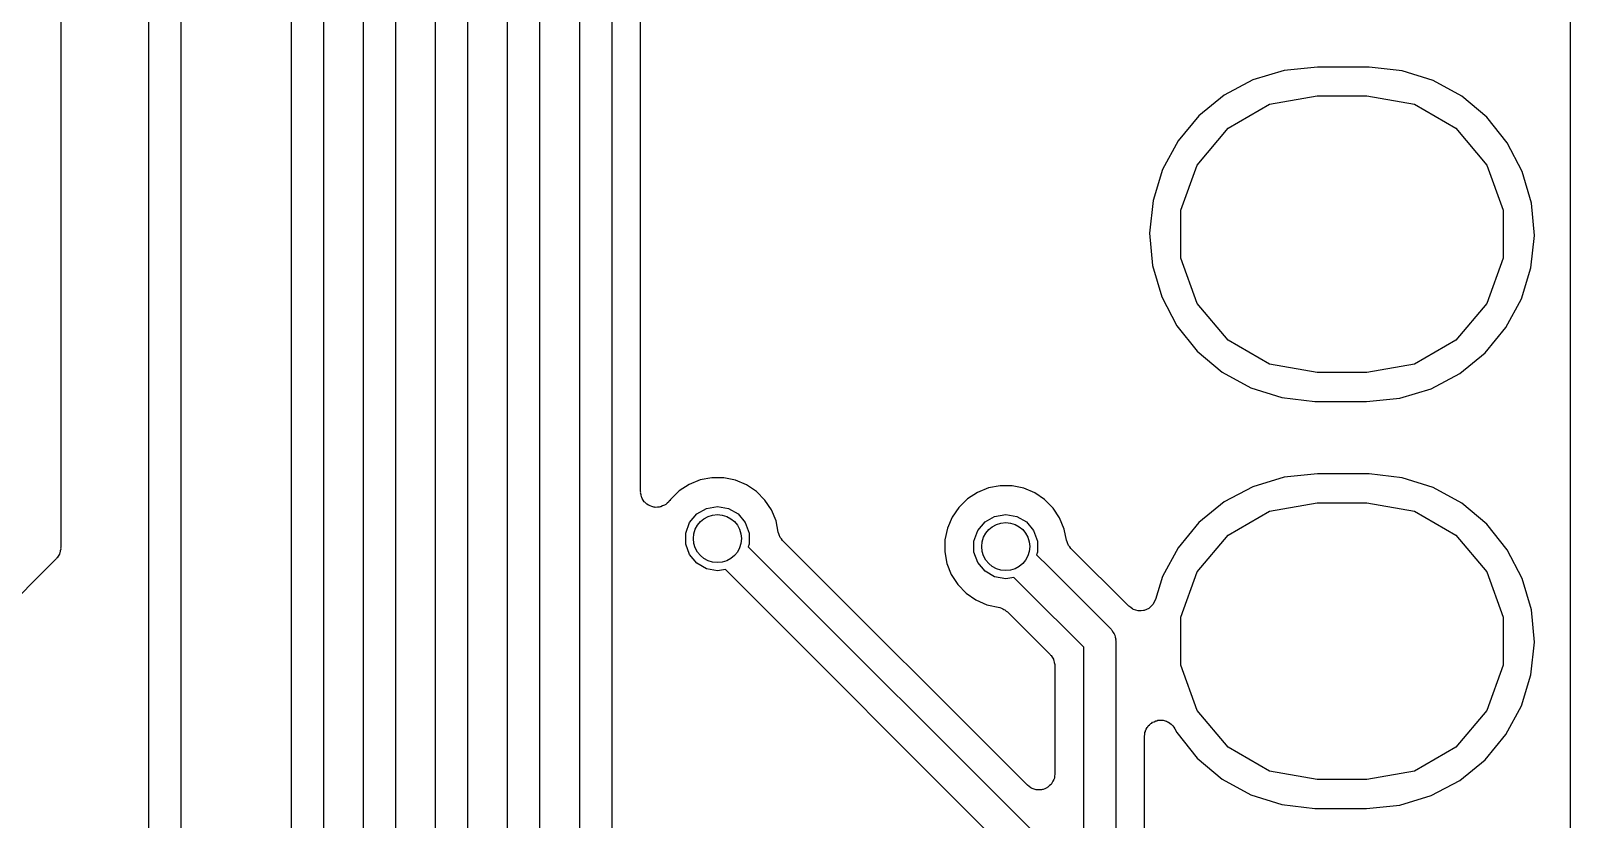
# Model space of a CAD drawing. Extents: x 125.1 to 143.2, y -145.5 to -100.1.
# Drawn here: x 133.61 to 143.22, y -117.9 to -112.98 of the extents above; entities that cross this region are included whole.
import ezdxf

# ---------------------------------------------------------------- set-up
doc = ezdxf.new("R2010")
doc.units = 0
doc.header["$MEASUREMENT"] = 0
doc.layers.add('BLACK', color=7, linetype='CONTINUOUS')

msp = doc.modelspace()

# ---------------------------------------------------------------- linework, layer by layer
at = {"layer": 'Black'}
for p, q in [((143.225, -100.175), (143.225, -145.425)), ((137.04, -120.787), (137.04, -108.86)), ((137.24, -108.901), (137.24, -120.828)), ((137.42, -114.242), (137.42, -109.017)), ((135.69, -119.432), (135.69, -111.17)), ((135.89, -111.212), (135.89, -119.474)), ((136.14, -119.583), (136.14, -111.258)), ((136.34, -111.299), (136.34, -119.624)), ((136.59, -119.811), (136.59, -111.345)), ((136.79, -111.345), (136.79, -119.853)), ((133.8, -111.421), (133.8, -116.206)), ((134.35, -119.172), (134.35, -111.421)), ((134.55, -111.421), (134.55, -119.214)), ((135.24, -118.919), (135.24, -111.492)), ((135.44, -111.45), (135.44, -118.96)), ((141.439, -113.227), (141.244, -113.286)), ((141.646, -113.206), (141.439, -113.227)), ((141.958, -113.206), (141.646, -113.206)), ((141.969, -113.206), (141.958, -113.206)), ((142.176, -113.23), (141.969, -113.206)), ((142.37, -113.291), (142.176, -113.23)), ((141.244, -113.286), (141.064, -113.381)), ((142.548, -113.389), (142.37, -113.291)), ((141.064, -113.381), (140.906, -113.51)), ((141.348, -113.438), (141.644, -113.386)), ((141.644, -113.386), (141.956, -113.386)), ((141.956, -113.386), (142.252, -113.438)), ((142.704, -113.52), (142.548, -113.389)), ((140.906, -113.51), (140.777, -113.667)), ((141.089, -113.588), (141.348, -113.438)), ((142.252, -113.438), (142.511, -113.588)), ((142.832, -113.679), (142.704, -113.52)), ((140.896, -113.818), (141.089, -113.588)), ((142.511, -113.588), (142.704, -113.818)), ((140.777, -113.667), (140.68, -113.846)), ((142.926, -113.859), (142.832, -113.679)), ((140.68, -113.846), (140.62, -114.04)), ((140.793, -114.1), (140.896, -113.818)), ((142.704, -113.818), (142.807, -114.1)), ((142.983, -114.055), (142.926, -113.859)), ((140.62, -114.04), (140.598, -114.243)), ((140.793, -114.4), (140.793, -114.1)), ((142.807, -114.1), (142.807, -114.4)), ((143.002, -114.257), (142.983, -114.055)), ((137.42, -115.855), (137.42, -114.242)), ((140.598, -114.243), (140.617, -114.445)), ((142.98, -114.46), (143.002, -114.257)), ((140.617, -114.445), (140.674, -114.641)), ((140.896, -114.682), (140.793, -114.4)), ((142.807, -114.4), (142.704, -114.682)), ((142.92, -114.654), (142.98, -114.46)), ((140.674, -114.641), (140.768, -114.821)), ((142.823, -114.833), (142.92, -114.654)), ((141.089, -114.912), (140.896, -114.682)), ((142.704, -114.682), (142.511, -114.912)), ((140.768, -114.821), (140.896, -114.98)), ((142.694, -114.99), (142.823, -114.833)), ((141.348, -115.062), (141.089, -114.912)), ((142.511, -114.912), (142.252, -115.062)), ((140.896, -114.98), (141.052, -115.111)), ((142.536, -115.119), (142.694, -114.99)), ((141.052, -115.111), (141.23, -115.209)), ((141.644, -115.114), (141.348, -115.062)), ((141.956, -115.114), (141.644, -115.114)), ((142.252, -115.062), (141.956, -115.114)), ((142.356, -115.214), (142.536, -115.119)), ((141.23, -115.209), (141.424, -115.27)), ((142.161, -115.273), (142.356, -115.214)), ((141.424, -115.27), (141.631, -115.294)), ((141.631, -115.294), (141.642, -115.294)), ((141.642, -115.294), (141.954, -115.294)), ((141.954, -115.294), (142.161, -115.273)), ((137.723, -115.812), (137.661, -115.852)), ((137.792, -115.784), (137.723, -115.812)), ((137.865, -115.77), (137.792, -115.784)), ((137.94, -115.77), (137.865, -115.77)), ((138.013, -115.785), (137.94, -115.77)), ((138.082, -115.814), (138.013, -115.785)), ((138.143, -115.856), (138.082, -115.814)), ((139.665, -115.82), (139.592, -115.834)), ((139.74, -115.82), (139.665, -115.82)), ((139.813, -115.835), (139.74, -115.82)), ((141.244, -115.826), (141.064, -115.921)), ((141.439, -115.767), (141.244, -115.826)), ((141.646, -115.746), (141.439, -115.767)), ((141.958, -115.746), (141.646, -115.746)), ((141.969, -115.746), (141.958, -115.746)), ((142.176, -115.77), (141.969, -115.746)), ((142.37, -115.831), (142.176, -115.77)), ((137.421, -115.86), (137.42, -115.855)), ((137.42, -115.865), (137.421, -115.86)), ((137.424, -115.877), (137.42, -115.865)), ((137.426, -115.89), (137.424, -115.877)), ((137.429, -115.894), (137.426, -115.89)), ((137.43, -115.899), (137.429, -115.894)), ((137.437, -115.909), (137.43, -115.899)), ((137.443, -115.92), (137.437, -115.909)), ((137.447, -115.923), (137.443, -115.92)), ((137.45, -115.927), (137.447, -115.923)), ((137.597, -115.92), (137.587, -115.928)), ((137.599, -115.915), (137.597, -115.92)), ((137.603, -115.912), (137.599, -115.915)), ((137.607, -115.905), (137.603, -115.912)), ((137.661, -115.852), (137.607, -115.905)), ((138.196, -115.909), (138.143, -115.856)), ((138.237, -115.971), (138.196, -115.909)), ((139.461, -115.902), (139.407, -115.955)), ((139.523, -115.862), (139.461, -115.902)), ((139.592, -115.834), (139.523, -115.862)), ((139.882, -115.864), (139.813, -115.835)), ((139.943, -115.906), (139.882, -115.864)), ((139.996, -115.959), (139.943, -115.906)), ((141.064, -115.921), (140.906, -116.05)), ((141.348, -115.978), (141.644, -115.926)), ((141.644, -115.926), (141.956, -115.926)), ((141.956, -115.926), (142.252, -115.978)), ((142.548, -115.929), (142.37, -115.831)), ((137.46, -115.934), (137.45, -115.927)), ((137.47, -115.942), (137.46, -115.934)), ((137.475, -115.944), (137.47, -115.942)), ((137.479, -115.946), (137.475, -115.944)), ((137.491, -115.95), (137.479, -115.946)), ((137.503, -115.954), (137.491, -115.95)), ((137.508, -115.954), (137.503, -115.954)), ((137.512, -115.955), (137.508, -115.954)), ((137.525, -115.954), (137.512, -115.955)), ((137.537, -115.954), (137.525, -115.954)), ((137.542, -115.952), (137.537, -115.954)), ((137.547, -115.952), (137.542, -115.952)), ((137.558, -115.946), (137.547, -115.952)), ((137.57, -115.942), (137.558, -115.946)), ((137.574, -115.939), (137.57, -115.942)), ((137.578, -115.937), (137.574, -115.939)), ((137.587, -115.928), (137.578, -115.937)), ((137.726, -116.05), (137.771, -115.996)), ((137.771, -115.996), (137.831, -115.961)), ((137.831, -115.961), (137.9, -115.949)), ((137.9, -115.949), (137.969, -115.961)), ((137.969, -115.961), (138.029, -115.996)), ((138.029, -115.996), (138.074, -116.05)), ((138.266, -116.04), (138.237, -115.971)), ((139.365, -116.016), (139.336, -116.085)), ((139.407, -115.955), (139.365, -116.016)), ((139.571, -116.046), (139.631, -116.011)), ((139.631, -116.011), (139.7, -115.999)), ((139.7, -115.999), (139.769, -116.011)), ((139.769, -116.011), (139.829, -116.046)), ((140.037, -116.021), (139.996, -115.959)), ((140.066, -116.09), (140.037, -116.021)), ((141.089, -116.128), (141.348, -115.978)), ((142.252, -115.978), (142.511, -116.128)), ((142.704, -116.06), (142.548, -115.929)), ((137.702, -116.115), (137.726, -116.05)), ((137.702, -116.185), (137.702, -116.115)), ((138.074, -116.05), (138.098, -116.115)), ((138.098, -116.115), (138.098, -116.185)), ((138.279, -116.109), (138.266, -116.04)), ((138.284, -116.121), (138.279, -116.109)), ((139.336, -116.085), (139.321, -116.157)), ((139.502, -116.165), (139.526, -116.1)), ((139.526, -116.1), (139.571, -116.046)), ((139.829, -116.046), (139.874, -116.1)), ((139.874, -116.1), (139.898, -116.165)), ((140.079, -116.159), (140.066, -116.09)), ((140.906, -116.05), (140.777, -116.207)), ((142.832, -116.219), (142.704, -116.06)), ((133.8, -116.215), (133.796, -116.227)), ((133.8, -116.206), (133.799, -116.21)), ((133.799, -116.21), (133.8, -116.215)), ((137.726, -116.25), (137.702, -116.185)), ((138.098, -116.185), (138.092, -116.201)), ((138.092, -116.201), (139.971, -118.079)), ((138.287, -116.132), (138.284, -116.121)), ((138.29, -116.137), (138.287, -116.132)), ((138.292, -116.142), (138.29, -116.137)), ((138.3, -116.151), (138.292, -116.142)), ((138.307, -116.161), (138.3, -116.151)), ((139.836, -117.69), (138.307, -116.161)), ((139.321, -116.157), (139.319, -116.232)), ((139.502, -116.235), (139.502, -116.165)), ((139.898, -116.165), (139.898, -116.235)), ((140.084, -116.171), (140.079, -116.159)), ((140.087, -116.182), (140.084, -116.171)), ((140.09, -116.187), (140.087, -116.182)), ((140.092, -116.192), (140.09, -116.187)), ((140.1, -116.201), (140.092, -116.192)), ((140.107, -116.211), (140.1, -116.201)), ((140.468, -116.572), (140.107, -116.211)), ((140.777, -116.207), (140.68, -116.386)), ((140.896, -116.358), (141.089, -116.128)), ((142.511, -116.128), (142.704, -116.358)), ((133.771, -116.277), (132.95, -117.098)), ((133.773, -116.273), (133.771, -116.277)), ((133.777, -116.27), (133.773, -116.273)), ((133.783, -116.259), (133.777, -116.27)), ((133.791, -116.248), (133.783, -116.259)), ((133.792, -116.244), (133.791, -116.248)), ((133.794, -116.24), (133.792, -116.244)), ((133.796, -116.227), (133.794, -116.24)), ((137.771, -116.304), (137.726, -116.25)), ((137.831, -116.339), (137.771, -116.304)), ((139.319, -116.232), (139.333, -116.305)), ((139.333, -116.305), (139.36, -116.375)), ((139.526, -116.3), (139.502, -116.235)), ((139.571, -116.354), (139.526, -116.3)), ((139.898, -116.235), (139.892, -116.251)), ((139.892, -116.251), (139.971, -116.329)), ((142.926, -116.399), (142.832, -116.219)), ((137.9, -116.351), (137.831, -116.339)), ((137.95, -116.342), (137.9, -116.351)), ((139.8, -118.192), (137.95, -116.342)), ((139.36, -116.375), (139.401, -116.437)), ((139.631, -116.389), (139.571, -116.354)), ((139.7, -116.401), (139.631, -116.389)), ((139.75, -116.392), (139.7, -116.401)), ((139.829, -116.471), (139.75, -116.392)), ((139.971, -116.329), (139.971, -116.329)), ((139.971, -116.329), (140.358, -116.716)), ((140.68, -116.386), (140.635, -116.531)), ((140.793, -116.64), (140.896, -116.358)), ((142.704, -116.358), (142.807, -116.64)), ((142.983, -116.595), (142.926, -116.399)), ((139.401, -116.437), (139.453, -116.491)), ((139.453, -116.491), (139.514, -116.533)), ((140.187, -116.828), (139.829, -116.471)), ((139.829, -116.471), (139.829, -116.471)), ((139.514, -116.533), (139.582, -116.563)), ((139.582, -116.563), (139.663, -116.581)), ((139.663, -116.581), (139.673, -116.585)), ((139.673, -116.585), (139.683, -116.588)), ((139.683, -116.588), (139.689, -116.592)), ((139.689, -116.592), (139.695, -116.594)), ((139.695, -116.594), (139.703, -116.602)), ((140.481, -116.581), (140.468, -116.572)), ((140.493, -116.591), (140.481, -116.581)), ((140.495, -116.591), (140.493, -116.591)), ((140.497, -116.592), (140.495, -116.591)), ((140.512, -116.596), (140.497, -116.592)), ((140.527, -116.601), (140.512, -116.596)), ((140.561, -116.599), (140.546, -116.6)), ((140.563, -116.598), (140.561, -116.599)), ((140.565, -116.598), (140.563, -116.598)), ((140.579, -116.592), (140.565, -116.598)), ((140.593, -116.586), (140.579, -116.592)), ((140.595, -116.584), (140.593, -116.586)), ((140.596, -116.584), (140.595, -116.584)), ((140.607, -116.573), (140.596, -116.584)), ((140.619, -116.562), (140.607, -116.573)), ((140.62, -116.56), (140.619, -116.562)), ((140.621, -116.559), (140.62, -116.56)), ((140.628, -116.545), (140.621, -116.559)), ((140.635, -116.531), (140.628, -116.545)), ((143.002, -116.797), (142.983, -116.595)), ((139.703, -116.602), (139.712, -116.608)), ((139.712, -116.608), (139.978, -116.874)), ((140.529, -116.601), (140.527, -116.601)), ((140.53, -116.601), (140.529, -116.601)), ((140.546, -116.6), (140.53, -116.601)), ((140.793, -116.94), (140.793, -116.64)), ((142.807, -116.64), (142.807, -116.94)), ((140.358, -116.716), (140.36, -116.72)), ((140.36, -116.72), (140.364, -116.723)), ((140.364, -116.723), (140.37, -116.734)), ((140.37, -116.734), (140.378, -116.745)), ((140.378, -116.745), (140.379, -116.749)), ((140.379, -116.749), (140.381, -116.753)), ((140.381, -116.753), (140.383, -116.766)), ((140.383, -116.766), (140.387, -116.778)), ((140.387, -116.778), (140.386, -116.783)), ((140.386, -116.783), (140.387, -116.787)), ((140.387, -116.787), (140.387, -120.014)), ((139.978, -116.874), (139.98, -116.877)), ((139.98, -116.877), (139.984, -116.88)), ((139.984, -116.88), (139.99, -116.891)), ((140.187, -120.055), (140.187, -116.828)), ((142.98, -117), (143.002, -116.797)), ((139.99, -116.891), (139.998, -116.902)), ((139.998, -116.902), (139.999, -116.906)), ((139.999, -116.906), (140.001, -116.91)), ((140.001, -116.91), (140.003, -116.923)), ((140.003, -116.923), (140.007, -116.936)), ((140.007, -116.936), (140.006, -116.94)), ((140.006, -116.94), (140.007, -116.944)), ((140.007, -116.944), (140.007, -117.62)), ((140.896, -117.222), (140.793, -116.94)), ((142.807, -116.94), (142.704, -117.222)), ((142.92, -117.194), (142.98, -117)), ((141.089, -117.452), (140.896, -117.222)), ((142.704, -117.222), (142.511, -117.452)), ((142.823, -117.373), (142.92, -117.194)), ((140.569, -117.361), (140.572, -117.355)), ((140.569, -117.372), (140.569, -117.361)), ((140.572, -117.355), (140.573, -117.349)), ((140.573, -117.349), (140.578, -117.339)), ((140.578, -117.339), (140.583, -117.329)), ((140.583, -117.329), (140.587, -117.324)), ((140.587, -117.324), (140.59, -117.319)), ((140.59, -117.319), (140.599, -117.312)), ((140.599, -117.312), (140.606, -117.304)), ((140.606, -117.304), (140.612, -117.301)), ((140.612, -117.301), (140.617, -117.296)), ((140.617, -117.296), (140.627, -117.293)), ((140.627, -117.293), (140.637, -117.288)), ((140.637, -117.288), (140.643, -117.287)), ((140.643, -117.287), (140.65, -117.284)), ((140.65, -117.284), (140.66, -117.284)), ((140.66, -117.284), (140.671, -117.283)), ((140.671, -117.283), (140.678, -117.284)), ((140.678, -117.284), (140.684, -117.284)), ((140.684, -117.284), (140.695, -117.288)), ((140.695, -117.288), (140.705, -117.29)), ((140.705, -117.29), (140.711, -117.294)), ((140.711, -117.294), (140.717, -117.296)), ((140.717, -117.296), (140.725, -117.303)), ((140.725, -117.303), (140.734, -117.309)), ((140.734, -117.309), (140.739, -117.314)), ((140.739, -117.314), (140.744, -117.319)), ((140.744, -117.319), (140.749, -117.328)), ((140.749, -117.328), (140.756, -117.337)), ((140.756, -117.337), (140.768, -117.361)), ((140.768, -117.361), (140.896, -117.52)), ((140.567, -117.383), (140.569, -117.372)), ((140.567, -118.739), (140.567, -117.383)), ((141.348, -117.602), (141.089, -117.452)), ((142.511, -117.452), (142.252, -117.602)), ((142.694, -117.53), (142.823, -117.373)), ((140.896, -117.52), (141.052, -117.651)), ((142.536, -117.659), (142.694, -117.53)), ((140.001, -117.654), (139.994, -117.665)), ((140.002, -117.649), (140.001, -117.654)), ((140.004, -117.646), (140.002, -117.649)), ((140.005, -117.632), (140.004, -117.646)), ((140.007, -117.62), (140.005, -117.632)), ((141.052, -117.651), (141.23, -117.749)), ((141.644, -117.654), (141.348, -117.602)), ((141.956, -117.654), (141.644, -117.654)), ((142.252, -117.602), (141.956, -117.654)), ((139.847, -117.698), (139.836, -117.69)), ((139.857, -117.706), (139.847, -117.698)), ((139.861, -117.708), (139.857, -117.706)), ((139.865, -117.71), (139.861, -117.708)), ((139.877, -117.714), (139.865, -117.71)), ((139.89, -117.718), (139.877, -117.714)), ((139.894, -117.718), (139.89, -117.718)), ((139.898, -117.719), (139.894, -117.718)), ((139.911, -117.718), (139.898, -117.719)), ((139.924, -117.718), (139.911, -117.718)), ((139.929, -117.717), (139.924, -117.718)), ((139.933, -117.716), (139.929, -117.717)), ((139.945, -117.711), (139.933, -117.716)), ((139.957, -117.706), (139.945, -117.711)), ((139.96, -117.703), (139.957, -117.706)), ((139.964, -117.702), (139.96, -117.703)), ((139.974, -117.692), (139.964, -117.702)), ((139.984, -117.684), (139.974, -117.692)), ((139.986, -117.68), (139.984, -117.684)), ((139.989, -117.677), (139.986, -117.68)), ((139.994, -117.665), (139.989, -117.677)), ((141.23, -117.749), (141.424, -117.81)), ((142.356, -117.754), (142.536, -117.659)), ((141.424, -117.81), (141.631, -117.834)), ((141.631, -117.834), (141.642, -117.834)), ((141.642, -117.834), (141.954, -117.834)), ((141.954, -117.834), (142.161, -117.813)), ((142.161, -117.813), (142.356, -117.754))]:
    msp.add_line(p, q, dxfattribs=at)
for centre in [(137.9, -116.15), (139.7, -116.2)]:
    msp.add_circle(centre, 0.15, dxfattribs=at)

doc.saveas('drawing.dxf')
